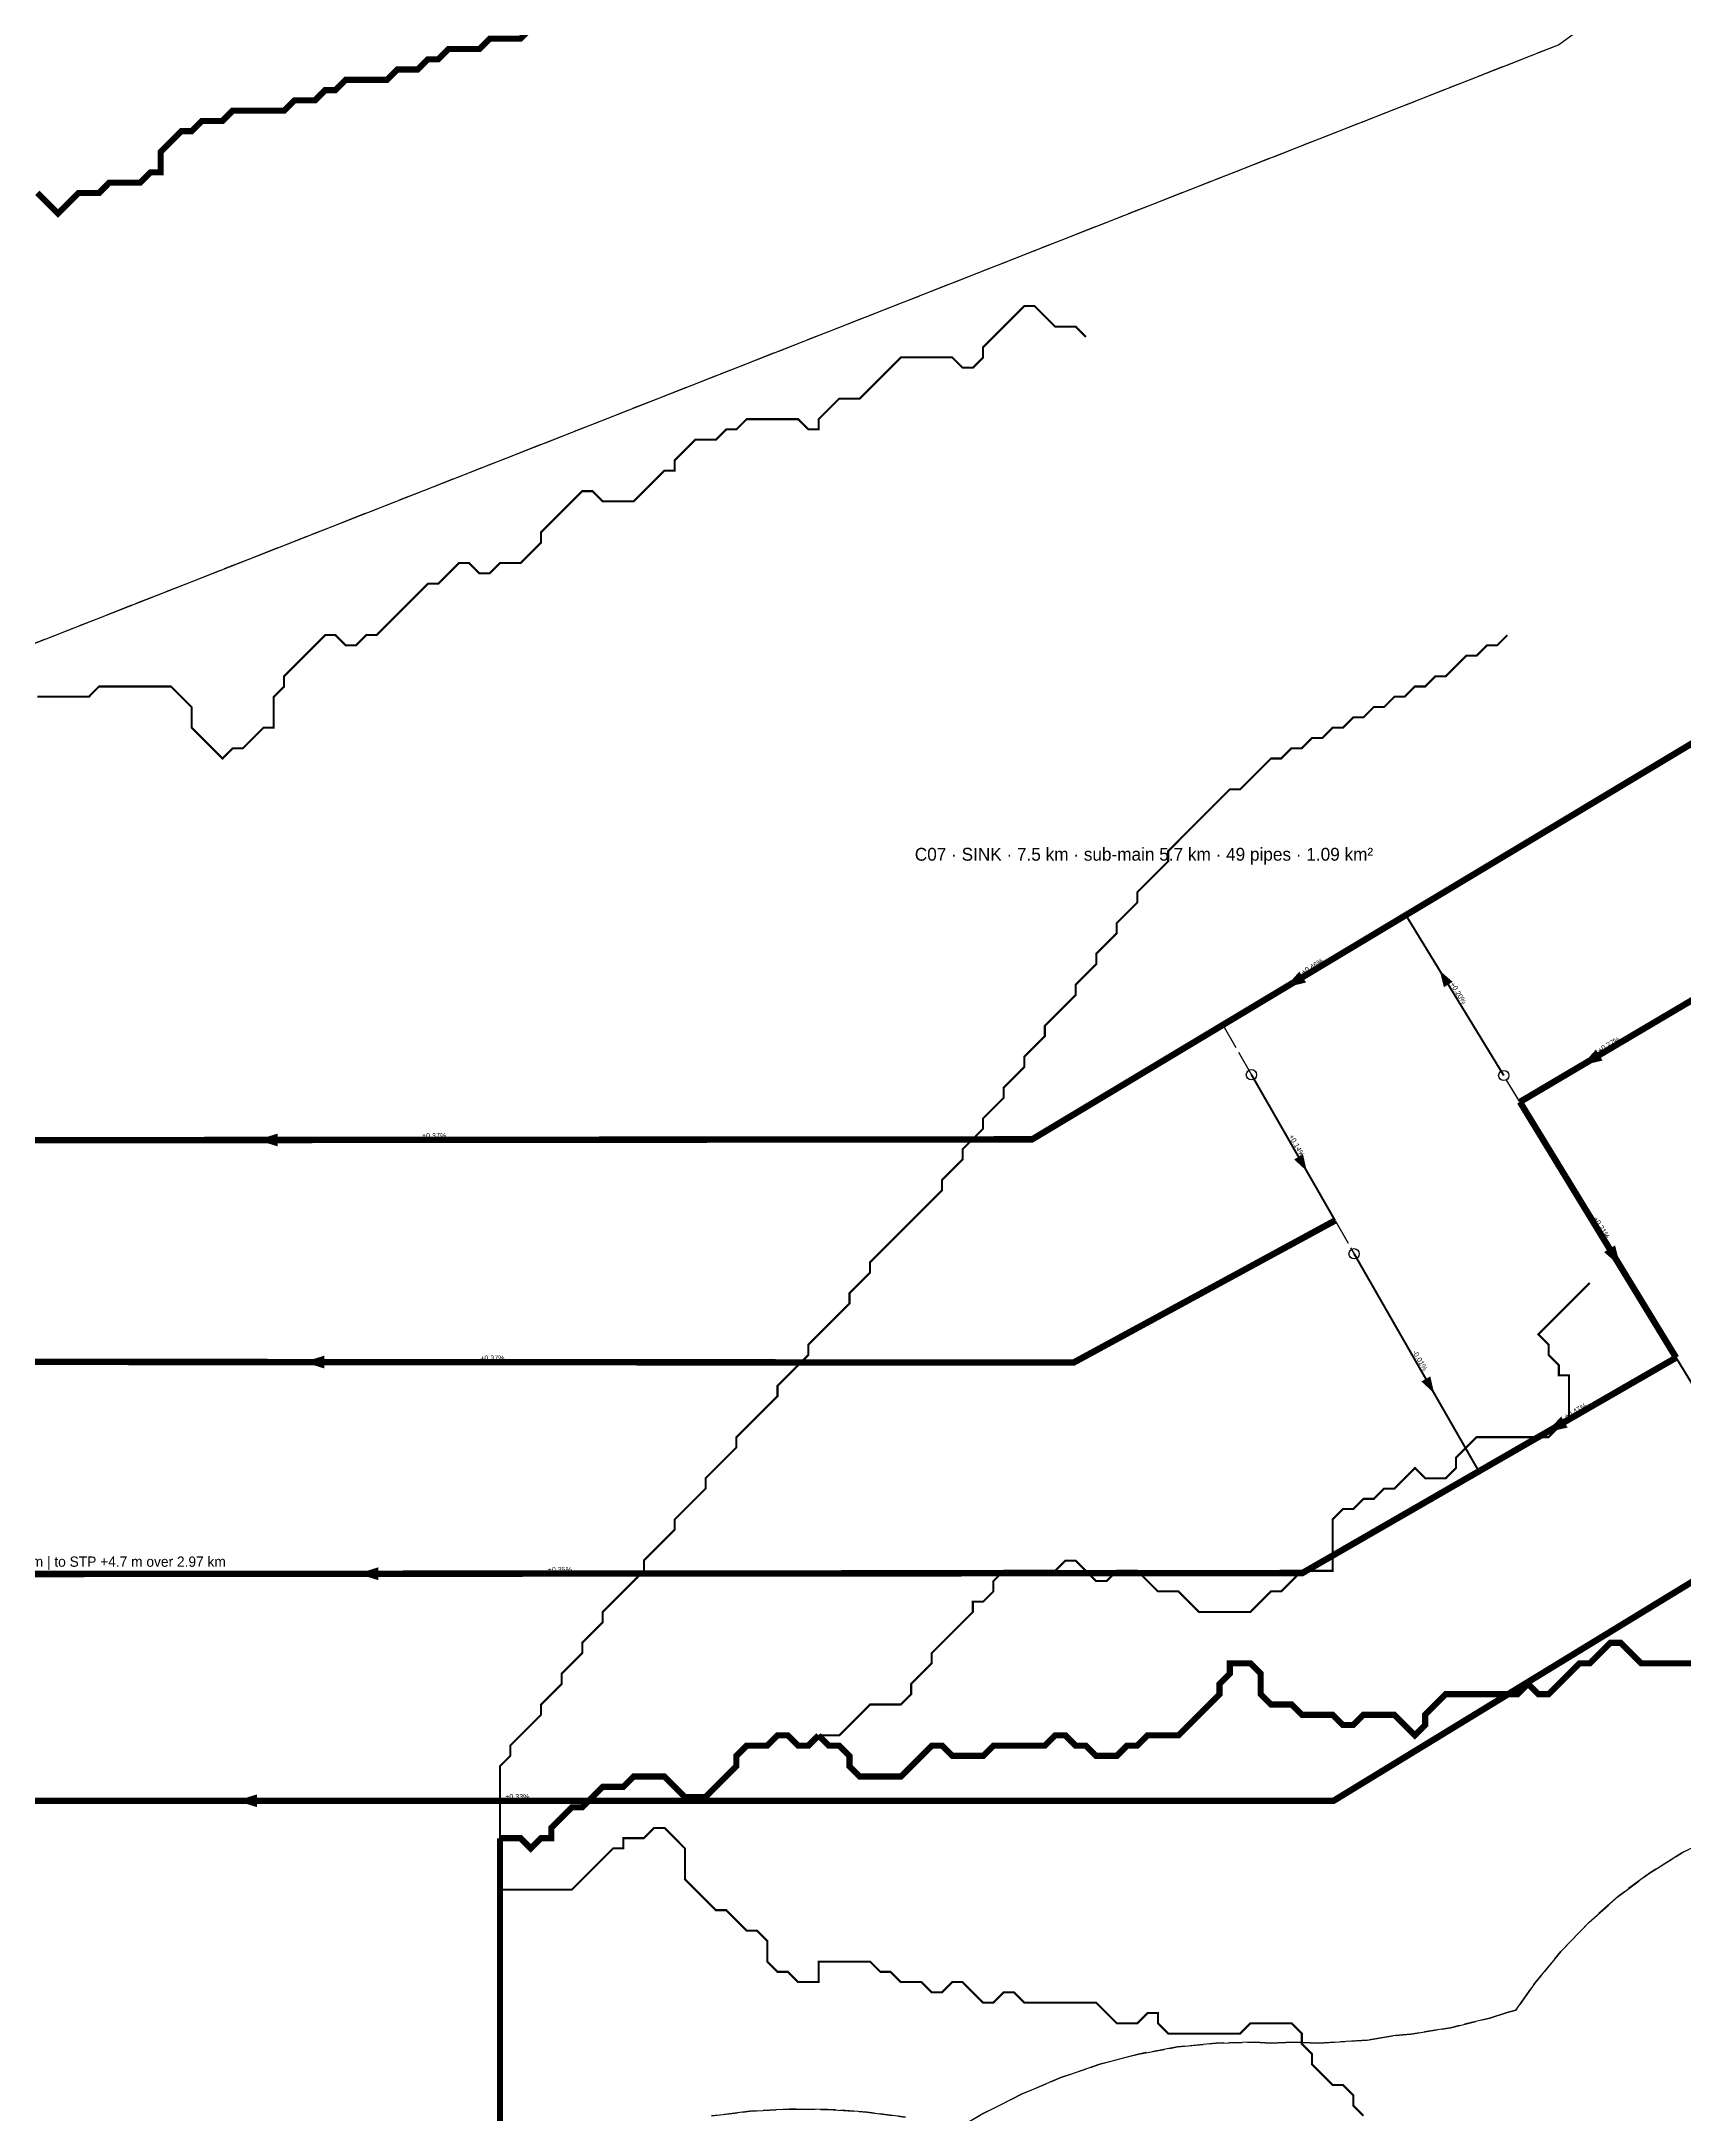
# Model space of a CAD drawing. Header units: metres. Extents: x 442821 to 452274, y 2561971 to 2571293.
# Drawn here: x 443661 to 444300, y 2565952 to 2566759 of the extents above; entities that cross this region are included whole.
import ezdxf
from ezdxf.enums import TextEntityAlignment as Align

# ---------------------------------------------------------------- set-up
doc = ezdxf.new("R2010")
doc.units = ezdxf.units.M
doc.header["$LTSCALE"] = 8
doc.linetypes.add('DASHED', pattern=[1.524, 1.27, -0.254])
for name, color, linetype in [('A_ARROWS', 7, 'Continuous'), ('A_CATCH_LABEL', 7, 'Continuous'), ('A_CATCHMENTS', 7, 'Continuous'), ('A_ENVELOPE', 3, 'Continuous'), ('A_GRADIENT', 8, 'Continuous'), ('A_HEAD_GAP', 8, 'Continuous'), ('A_HEADS', 8, 'Continuous'), ('A_OUTLET_LABEL', 7, 'Continuous'), ('A_STREAMS', 5, 'Continuous')]:
    doc.layers.add(name, color=color, linetype=linetype)

msp = doc.modelspace()

# ---------------------------------------------------------------- linework, layer by layer
at = {"layer": 'A_ARROWS', "color": 3}
for points in [[(444144.5656405588, 2566390.992591592), (444150.1391135161, 2566397.2524956805), (444152.71175054903, 2566392.965126009)], [(444204.7305183835, 2566397.6443140595), (444209.77279178397, 2566393.2244182513), (444206.3589234589, 2566391.1398312277)], [(444259.93952338083, 2566360.679241911), (444265.5533708718, 2566366.902963977), (444268.0982219605, 2566362.5990433297)], [(443744.5569165683, 2566331.6828285004), (443752.5548026873, 2566334.1895829015), (443752.5590247451, 2566329.189584684)], [(444152.99848314247, 2566319.572625695), (444148.080282738, 2566324.130180388), (444151.5504563008, 2566326.1196264024)], [(444275.0252613443, 2566282.5246315077), (444268.7224195938, 2566288.049501268), (444272.98975500005, 2566290.6552350475)], [(443762.6977424636, 2566245.267441562), (443770.6993804167, 2566247.762194068), (443770.6961010693, 2566242.762195144)], [(444202.5462637489, 2566233.146858341), (444197.62806334556, 2566237.704413036), (444201.0982369088, 2566239.693859049)], [(444246.34193536727, 2566217.9478136944), (444252.02479171625, 2566224.108588298), (444254.5215216776, 2566219.7765749665)], [(443783.6960708089, 2566162.8957576533), (443791.69416778965, 2566165.4018391934), (443791.69796920393, 2566160.401840639)], [(443736.535980797, 2566074.55054547), (443744.535980797, 2566077.05054547), (443744.535980797, 2566072.05054547)]]:
    msp.add_solid(points, dxfattribs=at)
at = {"layer": 'A_CATCHMENTS', "color": 3, "linetype": 'DASHED'}
for points in [[(443209.87657929584, 2566349.025189733), (444250.9432978939, 2566757.8459102777), (444655.03767096397, 2567051.965232449)], [(444312.7961564434, 2566061.2169204038), (444299.2724885086, 2566054.371883476), (444286.4243736565, 2566046.420601607), (444274.2518118844, 2566037.3630747935), (444262.75480319245, 2566027.1993030366), (444251.93334758066, 2566015.9292863356), (444241.7874450489, 2566003.5530246915), (444234.3915130356, 2565993.0237720376), (444231.0225930791, 2565992.1903172843), (444224.2318616804, 2565989.985071939), (444208.89527586126, 2565986.2303141286), (444193.5586900421, 2565983.7012538533), (444187.4760122725, 2565983.1843242273), (444176.46688094374, 2565981.407738051), (444157.61984856625, 2565980.254294092), (444147.97429624817, 2565980.6302129277), (444138.77281618863, 2565980.2498829598), (444132.8650651905, 2565980.597495112), (444117.75583413284, 2565980.2731477763), (444102.6466030752, 2565978.735425736), (444087.5373720175, 2565975.984328991), (444072.4281409598, 2565972.0198575403), (444057.3189099022, 2565966.842011385), (444042.20967884455, 2565960.4507905254), (444027.10044778686, 2565952.8461949606), (444017.2362579114, 2565947.089308146)], [(443996.8819856715, 2565951.3982895953), (443981.7727546139, 2565953.4010007847), (443966.6635235562, 2565954.452840082), (443951.5542924985, 2565954.5538074872), (443936.44506144087, 2565953.7039030013), (443921.33583038324, 2565951.903126623)]]:
    msp.add_lwpolyline(points, dxfattribs=at)
at = {"layer": 'A_CATCHMENTS', "color": 1, "linetype": 'DASHED'}
for points in [[(444017.2362579114, 2565947.089308146), (444027.10044778686, 2565952.8461949606), (444042.20967884455, 2565960.4507905254), (444057.3189099022, 2565966.842011385), (444072.4281409598, 2565972.0198575403), (444087.5373720175, 2565975.984328991), (444102.6466030752, 2565978.735425736), (444117.75583413284, 2565980.2731477763), (444132.8650651905, 2565980.597495112), (444138.77281618863, 2565980.2498829598), (444147.97429624817, 2565980.6302129277), (444157.61984856625, 2565980.254294092), (444176.46688094374, 2565981.407738051), (444187.4760122725, 2565983.1843242273), (444193.5586900421, 2565983.7012538533), (444208.89527586126, 2565986.2303141286), (444224.2318616804, 2565989.985071939), (444231.0225930791, 2565992.1903172843), (444234.3915130356, 2565993.0237720376), (444241.7874450489, 2566003.5530246915), (444251.93334758066, 2566015.9292863356), (444262.75480319245, 2566027.1993030366), (444274.2518118844, 2566037.3630747935), (444286.4243736565, 2566046.420601607), (444299.2724885086, 2566054.371883476), (444312.7961564434, 2566061.2169204038)], [(443921.33583038324, 2565951.903126623), (443936.44506144087, 2565953.7039030013), (443951.5542924985, 2565954.5538074872), (443966.6635235562, 2565954.452840082), (443981.7727546139, 2565953.4010007847), (443996.8819856715, 2565951.3982895953)]]:
    msp.add_lwpolyline(points, dxfattribs=at)
at = {"layer": 'A_ENVELOPE', "color": 3}
msp.add_lwpolyline([(443922.935975596, 2562555.549201416), (443114.8019931225, 2564922.9063971327), (443209.87657929584, 2566349.025189733), (444250.9432978939, 2566757.8459102777), (445002.03252866346, 2567304.524780775)], dxfattribs=at)
at = {"layer": 'A_HEAD_GAP', "color": 8, "linetype": 'DASHED'}
for points in [[(444120.37521061784, 2566376.477119235), (444131.4879955184, 2566357.0931841587)], [(444235.9600987726, 2566346.500526783), (444229.6831990462, 2566356.7800252703)], [(444164.0230648679, 2566300.342542657), (444171.4329860184, 2566287.4174809568)]]:
    msp.add_lwpolyline(points, dxfattribs=at)
at = {"layer": 'A_HEADS', "color": 3}
for centre in [(444131.4879955184, 2566357.0931841587), (444229.6831990462, 2566356.7800252703), (444171.4329860184, 2566287.4174809568)]:
    msp.add_circle(centre, 2, dxfattribs=at)
at = {"layer": 'A_SECONDARY_HEADER', "color": 3, "const_width": 2.5}
msp.add_lwpolyline([(444478.5093293599, 2566591.375569284), (444191.5697096479, 2566419.197392711)], dxfattribs=at)
at = {"layer": 'A_SECONDARY_HEADER', "color": 3, "linetype": 'DASHED', "const_width": 2.5}
for points in [[(444191.5697096479, 2566419.197392711), (444120.37521061784, 2566376.477119235)], [(444306.6684619109, 2566388.309442325), (444235.9600987726, 2566346.500526783)], [(444120.37521061784, 2566376.477119235), (444046.1487159402, 2566331.937496161), (443494.1196404802, 2566331.471356321)], [(444235.9600987726, 2566346.500526783), (444296.725813426, 2566246.986260335)], [(444164.0230648679, 2566300.342542657), (444062.2639275888, 2566245.070965142), (443494.1196404802, 2566245.443593835)], [(444296.725813426, 2566246.986260335), (444219.97270554653, 2566202.750065869)], [(444219.97270554653, 2566202.750065869), (444151.3074320924, 2566163.175246381), (443494.1196404802, 2566162.675597569)], [(444337.2163692412, 2566180.676039464), (444163.4316666545, 2566074.55054547), (443412.5842657327, 2566074.55054547), (443412.5842657327, 2566162.613607597)]]:
    msp.add_lwpolyline(points, dxfattribs=at)
at = {"layer": 'A_SECONDARY_MAIN_BRANCH', "color": 3, "linetype": 'DASHED', "const_width": 0.8}
for points in [[(444229.6831990462, 2566356.7800252703), (444191.5697096479, 2566419.197392711)], [(444131.4879955184, 2566357.0931841587), (444164.0230648679, 2566300.342542657)], [(444171.4329860184, 2566287.4174809568), (444219.97270554653, 2566202.750065869)], [(444322.272136195, 2566205.1497809105), (444296.725813426, 2566246.986260335)]]:
    msp.add_lwpolyline(points, dxfattribs=at)
at = {"layer": 'A_STREAMS', "color": 5}
for points, const_width in [([(443851.041428, 2566764.241127), (443847.040876, 2566760.239732), (443843.040324, 2566760.239732), (443839.039773, 2566760.239732), (443835.039221, 2566760.239732), (443831.038669, 2566756.238337), (443827.038117, 2566756.238337), (443823.037566, 2566756.238337), (443819.037014, 2566756.238337), (443815.036462, 2566752.236941), (443811.035911, 2566752.236941), (443807.035359, 2566748.235546), (443803.034807, 2566748.235546), (443799.034256, 2566748.235546), (443795.033704, 2566744.234151), (443791.033152, 2566744.234151), (443787.032601, 2566744.234151), (443783.032049, 2566744.234151), (443779.031497, 2566744.234151), (443775.030945, 2566740.232756), (443771.030394, 2566740.232756), (443767.029842, 2566736.23136), (443763.02929, 2566736.23136), (443759.028739, 2566736.23136), (443755.028187, 2566732.229965), (443751.027635, 2566732.229965), (443747.027084, 2566732.229965), (443743.026532, 2566732.229965), (443739.02598, 2566732.229965), (443735.025429, 2566732.229965), (443731.024877, 2566728.22857), (443727.024325, 2566728.22857), (443723.023773, 2566728.22857), (443719.023222, 2566724.227175), (443715.02267, 2566724.227175), (443711.022118, 2566720.225779), (443707.021567, 2566716.224384), (443707.021567, 2566712.222989), (443707.021567, 2566708.221593), (443703.021015, 2566708.221593), (443699.020463, 2566704.220198), (443695.019912, 2566704.220198), (443691.01936, 2566704.220198), (443687.018808, 2566704.220198), (443683.018257, 2566700.218803), (443679.017705, 2566700.218803), (443675.017153, 2566700.218803), (443671.016601, 2566696.217408), (443667.01605, 2566692.216012), (443663.015498, 2566696.217408), (443659.014946, 2566700.218803)], 2.4000000000000004), ([(444067.071219, 2566644.199269), (444063.070667, 2566648.200665), (444059.070116, 2566648.200665), (444055.069564, 2566648.200665), (444051.069012, 2566652.20206), (444047.068461, 2566656.203455), (444043.067909, 2566656.203455), (444039.067357, 2566652.20206), (444035.066806, 2566648.200665), (444031.066254, 2566644.199269), (444027.065702, 2566640.197874), (444027.065702, 2566636.196479), (444023.06515, 2566632.195084), (444019.064599, 2566632.195084), (444015.064047, 2566636.196479), (444011.063495, 2566636.196479), (444007.062944, 2566636.196479), (444003.062392, 2566636.196479), (443999.06184, 2566636.196479), (443995.061289, 2566636.196479), (443991.060737, 2566632.195084), (443987.060185, 2566628.193688), (443983.059634, 2566624.192293), (443979.059082, 2566620.190898), (443975.05853, 2566620.190898), (443971.057978, 2566620.190898), (443967.057427, 2566616.189503), (443963.056875, 2566612.188107), (443963.056875, 2566608.186712), (443959.056323, 2566608.186712), (443955.055772, 2566612.188107), (443951.05522, 2566612.188107), (443947.054668, 2566612.188107), (443943.054117, 2566612.188107), (443939.053565, 2566612.188107), (443935.053013, 2566612.188107), (443931.052462, 2566608.186712), (443927.05191, 2566608.186712), (443923.051358, 2566604.185317), (443919.050806, 2566604.185317), (443915.050255, 2566604.185317), (443911.049703, 2566600.183922), (443907.049151, 2566596.182526), (443907.049151, 2566592.181131), (443903.0486, 2566592.181131), (443899.048048, 2566588.179736), (443895.047496, 2566584.178341), (443891.046945, 2566580.176945), (443887.046393, 2566580.176945), (443883.045841, 2566580.176945), (443879.04529, 2566580.176945), (443875.044738, 2566584.178341), (443871.044186, 2566584.178341), (443867.043634, 2566580.176945), (443863.043083, 2566576.17555), (443859.042531, 2566572.174155), (443855.041979, 2566568.17276), (443855.041979, 2566564.171364), (443851.041428, 2566560.169969), (443847.040876, 2566556.168574), (443843.040324, 2566556.168574), (443839.039773, 2566556.168574), (443835.039221, 2566552.167179), (443831.038669, 2566552.167179), (443827.038117, 2566556.168574), (443823.037566, 2566556.168574), (443819.037014, 2566552.167179), (443815.036462, 2566548.165783), (443811.035911, 2566548.165783), (443807.035359, 2566544.164388), (443803.034807, 2566540.162993), (443799.034256, 2566536.161598), (443795.033704, 2566532.160202), (443791.033152, 2566528.158807), (443787.032601, 2566528.158807), (443783.032049, 2566524.157412), (443779.031497, 2566524.157412), (443775.030945, 2566528.158807), (443771.030394, 2566528.158807), (443767.029842, 2566524.157412), (443763.02929, 2566520.156017), (443759.028739, 2566516.154621), (443755.028187, 2566512.153226), (443755.028187, 2566508.151831), (443751.027635, 2566504.150436), (443751.027635, 2566500.14904), (443751.027635, 2566496.147645), (443751.027635, 2566492.14625), (443747.027084, 2566492.14625), (443743.026532, 2566488.144854), (443739.02598, 2566484.143459), (443735.025429, 2566484.143459), (443731.024877, 2566480.142064), (443727.024325, 2566484.143459), (443723.023773, 2566488.144854), (443719.023222, 2566492.14625), (443719.023222, 2566496.147645), (443719.023222, 2566500.14904), (443715.02267, 2566504.150436), (443711.022118, 2566508.151831), (443707.021567, 2566508.151831), (443703.021015, 2566508.151831), (443699.020463, 2566508.151831), (443695.019912, 2566508.151831), (443691.01936, 2566508.151831), (443687.018808, 2566508.151831), (443683.018257, 2566508.151831), (443679.017705, 2566504.150436), (443675.017153, 2566504.150436), (443671.016601, 2566504.150436), (443667.01605, 2566504.150436), (443663.015498, 2566504.150436), (443659.014946, 2566504.150436)], 0.8), ([(444231.093838, 2566528.158807), (444227.093287, 2566524.157412), (444223.092735, 2566524.157412), (444219.092183, 2566520.156017), (444215.091632, 2566520.156017), (444211.09108, 2566516.154621), (444207.090528, 2566512.153226), (444203.089977, 2566512.153226), (444199.089425, 2566508.151831), (444195.088873, 2566508.151831), (444191.088322, 2566504.150436), (444187.08777, 2566504.150436), (444183.087218, 2566500.14904), (444179.086666, 2566500.14904), (444175.086115, 2566496.147645), (444171.085563, 2566496.147645), (444167.085011, 2566492.14625), (444163.08446, 2566492.14625), (444159.083908, 2566488.144854), (444155.083356, 2566488.144854), (444151.082805, 2566484.143459), (444147.082253, 2566484.143459), (444143.081701, 2566480.142064), (444139.08115, 2566480.142064), (444135.080598, 2566476.140669), (444131.080046, 2566472.139273), (444127.079494, 2566468.137878), (444123.078943, 2566468.137878), (444119.078391, 2566464.136483), (444115.077839, 2566460.135088), (444111.077288, 2566456.133692), (444107.076736, 2566452.132297), (444103.076184, 2566448.130902), (444099.075633, 2566444.129507), (444099.075633, 2566440.128111), (444095.075081, 2566436.126716), (444091.074529, 2566432.125321), (444087.073978, 2566428.123926), (444087.073978, 2566424.12253), (444083.073426, 2566420.121135), (444079.072874, 2566416.11974), (444079.072874, 2566412.118345), (444075.072322, 2566408.116949), (444071.071771, 2566404.115554), (444071.071771, 2566400.114159), (444067.071219, 2566396.112764), (444063.070667, 2566392.111368), (444063.070667, 2566388.109973), (444059.070116, 2566384.108578), (444055.069564, 2566380.107183), (444051.069012, 2566376.105787), (444051.069012, 2566372.104392), (444047.068461, 2566368.102997), (444043.067909, 2566364.101602), (444043.067909, 2566360.100206), (444039.067357, 2566356.098811), (444035.066806, 2566352.097416), (444035.066806, 2566348.096021), (444031.066254, 2566344.094625), (444027.065702, 2566340.09323), (444027.065702, 2566336.091835), (444023.06515, 2566332.09044), (444019.064599, 2566328.089044), (444019.064599, 2566324.087649), (444015.064047, 2566320.086254), (444011.063495, 2566316.084859), (444011.063495, 2566312.083463), (444007.062944, 2566308.082068), (444003.062392, 2566304.080673), (443999.06184, 2566300.079278), (443995.061289, 2566296.077882), (443991.060737, 2566292.076487), (443987.060185, 2566288.075092), (443983.059634, 2566284.073697), (443983.059634, 2566280.072301), (443979.059082, 2566276.070906), (443975.05853, 2566272.069511), (443975.05853, 2566268.068116), (443971.057978, 2566264.06672), (443967.057427, 2566260.065325), (443963.056875, 2566256.06393), (443959.056323, 2566252.062534), (443959.056323, 2566248.061139), (443955.055772, 2566244.059744), (443951.05522, 2566240.058349), (443947.054668, 2566236.056953), (443947.054668, 2566232.055558), (443943.054117, 2566228.054163), (443939.053565, 2566224.052768), (443935.053013, 2566220.051372), (443931.052462, 2566216.049977), (443931.052462, 2566212.048582), (443927.05191, 2566208.047187), (443923.051358, 2566204.045791), (443919.050806, 2566200.044396), (443919.050806, 2566196.043001), (443915.050255, 2566192.041606), (443911.049703, 2566188.04021), (443907.049151, 2566184.038815), (443907.049151, 2566180.03742), (443903.0486, 2566176.036025), (443899.048048, 2566172.034629), (443895.047496, 2566168.033234), (443895.047496, 2566164.031839), (443891.046945, 2566160.030444), (443887.046393, 2566156.029048), (443883.045841, 2566152.027653), (443879.04529, 2566148.026258), (443879.04529, 2566144.024863), (443875.044738, 2566140.023467), (443871.044186, 2566136.022072), (443871.044186, 2566132.020677), (443867.043634, 2566128.019282), (443863.043083, 2566124.017886), (443863.043083, 2566120.016491), (443859.042531, 2566116.015096), (443855.041979, 2566112.013701), (443855.041979, 2566108.012305), (443851.041428, 2566104.01091), (443847.040876, 2566100.009515), (443843.040324, 2566096.00812), (443843.040324, 2566092.006724), (443839.039773, 2566088.005329), (443839.039773, 2566084.003934), (443839.039773, 2566080.002539), (443839.039773, 2566076.001143), (443839.039773, 2566071.999748), (443839.039773, 2566067.998353), (443839.039773, 2566063.996958), (443839.039773, 2566059.995562)], 0.8), ([(444263.098252, 2566276.070906), (444259.0977, 2566272.069511), (444255.097149, 2566268.068116), (444251.096597, 2566264.06672), (444247.096045, 2566260.065325), (444243.095494, 2566256.06393), (444247.096045, 2566252.062534), (444247.096045, 2566248.061139), (444251.096597, 2566244.059744), (444251.096597, 2566240.058349), (444255.097149, 2566240.058349), (444255.097149, 2566236.056953), (444255.097149, 2566232.055558), (444255.097149, 2566228.054163), (444255.097149, 2566224.052768), (444251.096597, 2566220.051372), (444247.096045, 2566216.049977), (444243.095494, 2566216.049977), (444239.094942, 2566216.049977), (444235.09439, 2566216.049977), (444231.093838, 2566216.049977), (444227.093287, 2566216.049977), (444223.092735, 2566216.049977), (444219.092183, 2566216.049977), (444215.091632, 2566212.048582), (444211.09108, 2566208.047187), (444211.09108, 2566204.045791), (444207.090528, 2566200.044396), (444203.089977, 2566200.044396), (444199.089425, 2566200.044396), (444195.088873, 2566204.045791), (444191.088322, 2566200.044396), (444187.08777, 2566196.043001), (444183.087218, 2566196.043001), (444179.086666, 2566192.041606), (444175.086115, 2566192.041606), (444171.085563, 2566188.04021), (444167.085011, 2566188.04021), (444163.08446, 2566184.038815), (444163.08446, 2566180.03742), (444163.08446, 2566176.036025), (444163.08446, 2566172.034629), (444163.08446, 2566168.033234), (444163.08446, 2566164.031839), (444159.083908, 2566164.031839), (444155.083356, 2566164.031839), (444151.082805, 2566164.031839), (444147.082253, 2566160.030444), (444143.081701, 2566156.029048), (444139.08115, 2566156.029048), (444135.080598, 2566152.027653), (444131.080046, 2566148.026258), (444127.079494, 2566148.026258), (444123.078943, 2566148.026258), (444119.078391, 2566148.026258), (444115.077839, 2566148.026258), (444111.077288, 2566148.026258), (444107.076736, 2566152.027653), (444103.076184, 2566156.029048), (444099.075633, 2566156.029048), (444095.075081, 2566156.029048), (444091.074529, 2566160.030444), (444087.073978, 2566164.031839), (444083.073426, 2566164.031839), (444079.072874, 2566164.031839), (444075.072322, 2566160.030444), (444071.071771, 2566160.030444), (444067.071219, 2566164.031839), (444063.070667, 2566168.033234), (444059.070116, 2566168.033234), (444055.069564, 2566164.031839), (444051.069012, 2566164.031839), (444047.068461, 2566164.031839), (444043.067909, 2566164.031839), (444039.067357, 2566164.031839), (444035.066806, 2566164.031839), (444031.066254, 2566160.030444), (444031.066254, 2566156.029048), (444027.065702, 2566152.027653), (444023.06515, 2566152.027653), (444023.06515, 2566148.026258), (444019.064599, 2566144.024863), (444015.064047, 2566140.023467), (444011.063495, 2566136.022072), (444007.062944, 2566132.020677), (444007.062944, 2566128.019282), (444003.062392, 2566124.017886), (443999.06184, 2566120.016491), (443999.06184, 2566116.015096), (443995.061289, 2566112.013701), (443991.060737, 2566112.013701), (443987.060185, 2566112.013701), (443983.059634, 2566112.013701), (443979.059082, 2566108.012305), (443975.05853, 2566104.01091), (443971.057978, 2566100.009515), (443967.057427, 2566100.009515), (443963.056875, 2566100.009515)], 0.8), ([(444303.103769, 2566128.019282), (444299.103217, 2566128.019282), (444295.102666, 2566128.019282), (444291.102114, 2566128.019282), (444287.101562, 2566128.019282), (444283.10101, 2566128.019282), (444279.100459, 2566132.020677), (444275.099907, 2566136.022072), (444271.099355, 2566136.022072), (444267.098804, 2566132.020677), (444263.098252, 2566128.019282), (444259.0977, 2566128.019282), (444255.097149, 2566124.017886), (444251.096597, 2566120.016491), (444247.096045, 2566116.015096), (444243.095494, 2566116.015096), (444239.094942, 2566120.016491), (444235.09439, 2566116.015096), (444231.093838, 2566116.015096), (444227.093287, 2566116.015096), (444223.092735, 2566116.015096), (444219.092183, 2566116.015096), (444215.091632, 2566116.015096), (444211.09108, 2566116.015096), (444207.090528, 2566116.015096), (444203.089977, 2566112.013701), (444199.089425, 2566108.012305), (444199.089425, 2566104.01091), (444195.088873, 2566100.009515), (444191.088322, 2566104.01091), (444187.08777, 2566108.012305), (444183.087218, 2566108.012305), (444179.086666, 2566108.012305), (444175.086115, 2566108.012305), (444171.085563, 2566104.01091), (444167.085011, 2566104.01091), (444163.08446, 2566108.012305), (444159.083908, 2566108.012305), (444155.083356, 2566108.012305), (444151.082805, 2566108.012305), (444147.082253, 2566112.013701), (444143.081701, 2566112.013701), (444139.08115, 2566112.013701), (444135.080598, 2566116.015096), (444135.080598, 2566120.016491), (444135.080598, 2566124.017886), (444131.080046, 2566128.019282), (444127.079494, 2566128.019282), (444123.078943, 2566128.019282), (444123.078943, 2566124.017886), (444119.078391, 2566120.016491), (444119.078391, 2566116.015096), (444115.077839, 2566112.013701), (444111.077288, 2566108.012305), (444107.076736, 2566104.01091), (444103.076184, 2566100.009515), (444099.075633, 2566100.009515), (444095.075081, 2566100.009515), (444091.074529, 2566100.009515), (444087.073978, 2566096.00812), (444083.073426, 2566096.00812), (444079.072874, 2566092.006724), (444075.072322, 2566092.006724), (444071.071771, 2566092.006724), (444067.071219, 2566096.00812), (444063.070667, 2566096.00812), (444059.070116, 2566100.009515), (444055.069564, 2566100.009515), (444051.069012, 2566096.00812), (444047.068461, 2566096.00812), (444043.067909, 2566096.00812), (444039.067357, 2566096.00812), (444035.066806, 2566096.00812), (444031.066254, 2566096.00812), (444027.065702, 2566092.006724), (444023.06515, 2566092.006724), (444019.064599, 2566092.006724), (444015.064047, 2566092.006724), (444011.063495, 2566096.00812), (444007.062944, 2566096.00812), (444003.062392, 2566092.006724), (443999.06184, 2566088.005329), (443995.061289, 2566084.003934), (443991.060737, 2566084.003934), (443987.060185, 2566084.003934), (443983.059634, 2566084.003934), (443979.059082, 2566084.003934), (443975.05853, 2566088.005329), (443975.05853, 2566092.006724), (443971.057978, 2566096.00812), (443967.057427, 2566096.00812), (443963.056875, 2566100.009515)], 2.4000000000000004), ([(443963.056875, 2566100.009515), (443959.056323, 2566096.00812), (443955.055772, 2566096.00812), (443951.05522, 2566100.009515), (443947.054668, 2566100.009515), (443943.054117, 2566096.00812), (443939.053565, 2566096.00812), (443935.053013, 2566096.00812), (443931.052462, 2566092.006724), (443931.052462, 2566088.005329), (443927.05191, 2566084.003934), (443923.051358, 2566080.002539), (443919.050806, 2566076.001143), (443915.050255, 2566076.001143), (443911.049703, 2566076.001143), (443907.049151, 2566080.002539), (443903.0486, 2566084.003934), (443899.048048, 2566084.003934), (443895.047496, 2566084.003934), (443891.046945, 2566084.003934), (443887.046393, 2566080.002539), (443883.045841, 2566080.002539), (443879.04529, 2566080.002539), (443875.044738, 2566076.001143), (443871.044186, 2566071.999748), (443867.043634, 2566071.999748), (443863.043083, 2566067.998353), (443859.042531, 2566063.996958), (443859.042531, 2566059.995562), (443855.041979, 2566059.995562), (443851.041428, 2566055.994167), (443847.040876, 2566059.995562), (443843.040324, 2566059.995562), (443839.039773, 2566059.995562)], 2.4000000000000004), ([(443839.039773, 2566059.995562), (443839.039773, 2566055.994167), (443839.039773, 2566051.992772), (443839.039773, 2566047.991377), (443839.039773, 2566043.989981), (443839.039773, 2566039.988586)], 2.4000000000000004), ([(444175.086115, 2565951.95789), (444171.085563, 2565955.959286), (444171.085563, 2565959.960681), (444167.085011, 2565963.962076), (444163.08446, 2565963.962076), (444159.083908, 2565967.963471), (444155.083356, 2565971.964867), (444155.083356, 2565975.966262), (444151.082805, 2565979.967657), (444151.082805, 2565983.969052), (444147.082253, 2565987.970448), (444143.081701, 2565987.970448), (444139.08115, 2565987.970448), (444135.080598, 2565987.970448), (444131.080046, 2565987.970448), (444127.079494, 2565983.969052), (444123.078943, 2565983.969052), (444119.078391, 2565983.969052), (444115.077839, 2565983.969052), (444111.077288, 2565983.969052), (444107.076736, 2565983.969052), (444103.076184, 2565983.969052), (444099.075633, 2565983.969052), (444095.075081, 2565987.970448), (444095.075081, 2565991.971843), (444091.074529, 2565991.971843), (444087.073978, 2565987.970448), (444083.073426, 2565987.970448), (444079.072874, 2565987.970448), (444075.072322, 2565991.971843), (444071.071771, 2565995.973238), (444067.071219, 2565995.973238), (444063.070667, 2565995.973238), (444059.070116, 2565995.973238), (444055.069564, 2565995.973238), (444051.069012, 2565995.973238), (444047.068461, 2565995.973238), (444043.067909, 2565995.973238), (444039.067357, 2565999.974633), (444035.066806, 2565999.974633), (444031.066254, 2565995.973238), (444027.065702, 2565995.973238), (444023.06515, 2565999.974633), (444019.064599, 2566003.976029), (444015.064047, 2566003.976029), (444011.063495, 2565999.974633), (444007.062944, 2565999.974633), (444003.062392, 2566003.976029), (443999.06184, 2566003.976029), (443995.061289, 2566003.976029), (443991.060737, 2566007.977424), (443987.060185, 2566007.977424), (443983.059634, 2566011.978819), (443979.059082, 2566011.978819), (443975.05853, 2566011.978819), (443971.057978, 2566011.978819), (443967.057427, 2566011.978819), (443963.056875, 2566011.978819), (443963.056875, 2566007.977424), (443963.056875, 2566003.976029), (443959.056323, 2566003.976029), (443955.055772, 2566003.976029), (443951.05522, 2566007.977424), (443947.054668, 2566007.977424), (443943.054117, 2566011.978819), (443943.054117, 2566015.980214), (443943.054117, 2566019.98161), (443939.053565, 2566023.983005), (443935.053013, 2566023.983005), (443931.052462, 2566027.9844), (443927.05191, 2566031.985796), (443923.051358, 2566031.985796), (443919.050806, 2566035.987191), (443915.050255, 2566039.988586), (443911.049703, 2566043.989981), (443911.049703, 2566047.991377), (443911.049703, 2566051.992772), (443911.049703, 2566055.994167), (443907.049151, 2566059.995562), (443903.0486, 2566063.996958), (443899.048048, 2566063.996958), (443895.047496, 2566059.995562), (443891.046945, 2566059.995562), (443887.046393, 2566059.995562), (443887.046393, 2566055.994167), (443883.045841, 2566055.994167), (443879.04529, 2566051.992772), (443875.044738, 2566047.991377), (443871.044186, 2566043.989981), (443867.043634, 2566039.988586), (443863.043083, 2566039.988586), (443859.042531, 2566039.988586), (443855.041979, 2566039.988586), (443851.041428, 2566039.988586), (443847.040876, 2566039.988586), (443843.040324, 2566039.988586), (443839.039773, 2566039.988586)], 0.8), ([(443839.039773, 2566039.988586), (443839.039773, 2566035.987191), (443839.039773, 2566031.985796), (443839.039773, 2566027.9844), (443839.039773, 2566023.983005), (443839.039773, 2566019.98161), (443839.039773, 2566015.980214), (443839.039773, 2566011.978819), (443839.039773, 2566007.977424), (443839.039773, 2566003.976029), (443839.039773, 2565999.974633), (443839.039773, 2565995.973238), (443839.039773, 2565991.971843), (443839.039773, 2565987.970448), (443839.039773, 2565983.969052), (443839.039773, 2565979.967657), (443839.039773, 2565975.966262), (443839.039773, 2565971.964867), (443839.039773, 2565967.963471), (443839.039773, 2565963.962076), (443839.039773, 2565959.960681), (443839.039773, 2565955.959286), (443839.039773, 2565951.95789), (443839.039773, 2565947.956495)], 2.4000000000000004)]:
    msp.add_lwpolyline(points, dxfattribs=dict(at, const_width=const_width))

# ---------------------------------------------------------------- texts
at = {"layer": 'A_CATCH_LABEL', "color": 3}
msp.add_text('C07 · SINK · 7.5 km · sub-main 5.7 km · 49 pipes · 1.09 km²', height=5, dxfattribs=at).set_placement((444089.66256067564, 2566442.8706100658), align=Align.MIDDLE_CENTER)
at = {"layer": 'A_GRADIENT', "color": 3}
for s, rotation, p in [('+0.46%', 30.96587143945834, (444155.9724601329, 2566397.837255973)), ('+0.20%', 301.40920509565194, (444210.62645434705, 2566387.9887089906)), ('+0.27%', 30.595260780387093, (444271.3142803417, 2566367.4049845543)), ('+0.37%', 0.048381197168396284, (443813.4162333621, 2566331.740974117)), ('+0.14%', -60.174408538764155, (444147.7555301931, 2566328.717863408)), ('+0.21%', -58.590794904348044, (444266.3429560993, 2566296.743393559)), ('+0.37%', 359.96242144375094, (443836.09226661525, 2566245.219304309)), ('-0.01%', -60.174408528387644, (444195.7028457825, 2566245.0837734127)), ('+0.47%', 29.956740644034994, (444258.3492594863, 2566224.8681631023)), ('+0.35%', 0.043561029731591816, (443862.3401765848, 2566162.9555494427)), ('+0.33%', 360, (443845.7896750949, 2566074.55054547))]:
    msp.add_text(s, height=2, rotation=rotation, dxfattribs=at).set_placement(p, align=Align.BOTTOM_CENTER)
at = {"layer": 'A_OUTLET_LABEL', "color": 1}
msp.add_text('C07 basin 7.5 km: leaves by gravity at ~10.7 m extra depth | to main pipe invert -21.6 m over 5.93 km | to STP +4.7 m over 2.97 km', height=4, dxfattribs=at).set_placement((443421.58, 2566165.61))

doc.saveas('drawing.dxf')
